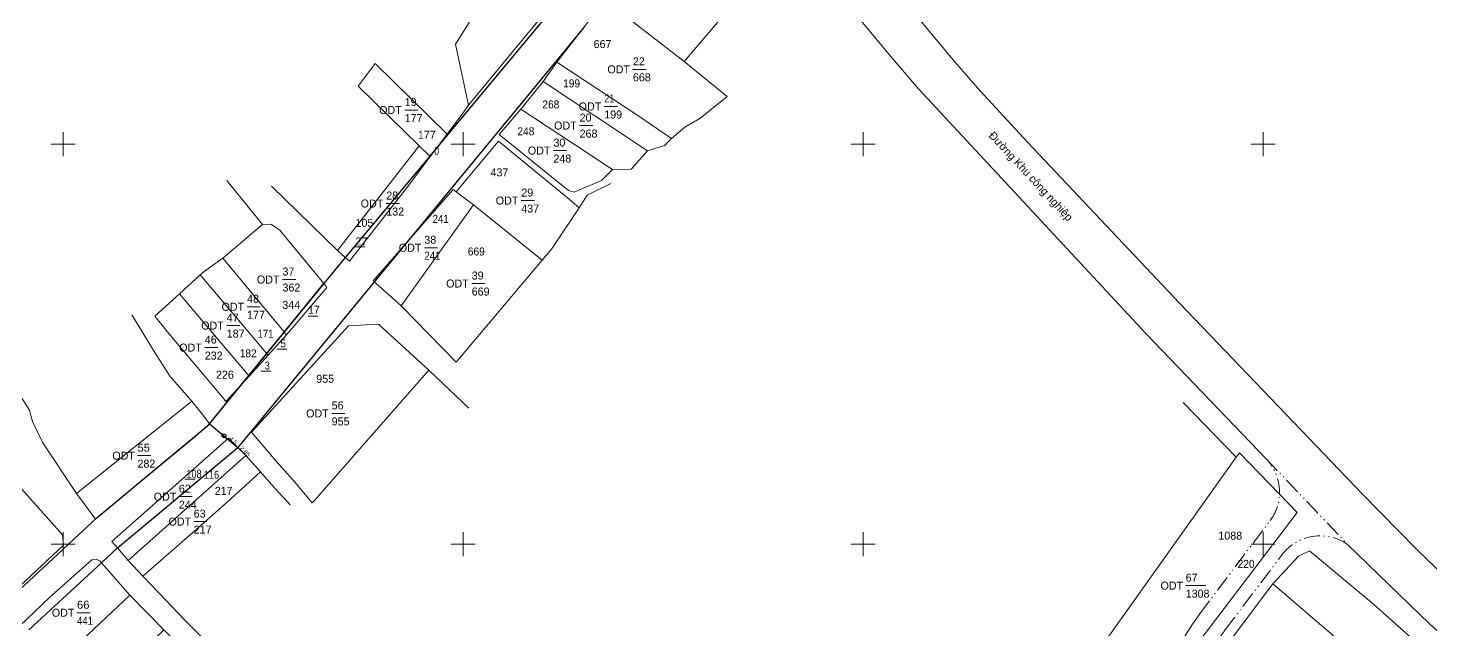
# Model space of a CAD drawing. Header units: metres. Extents: x 537201 to 538013, y 1837218 to 1838263.
# Drawn here: x 537391.3 to 537741.9, y 1837878.6 to 1838029 of the extents above; entities that cross this region are included whole.
import ezdxf
from ezdxf.enums import TextEntityAlignment as Align

# ---------------------------------------------------------------- set-up
doc = ezdxf.new("R2010")
doc.units = ezdxf.units.M
doc.header["$LTSCALE"] = 0.8
doc.linetypes.add('DASH_DOUBLE_DOT', pattern=[9.2, 5, -1.2, 0.3, -1.2, 0.3, -1.2])
for name, color, linetype, lineweight in [('15', 7, 'Continuous', 13), ('22', 7, 'Continuous', 13), ('51', 7, 'Continuous', 13), ('60', 7, 'Continuous', 13), ('61', 7, 'DASH_DOUBLE_DOT', 13)]:
    doc.layers.add(name, color=color, linetype=linetype, lineweight=lineweight)
doc.layers.add('53', color=7, linetype='Continuous')

msp = doc.modelspace()

# ---------------------------------------------------------------- linework, layer by layer
at = {"layer": '15'}
for p, q in [((537472.89, 1837974.34), (537475.45, 1837974.34)), ((537461.25, 1837957.06), (537463.81, 1837957.06)), ((537453.49, 1837948.74), (537456.05, 1837948.74)), ((537449.41, 1837943.3), (537451.97, 1837943.3)), ((537430.47, 1837916.29), (537433.03, 1837916.29))]:
    msp.add_line(p, q, dxfattribs=at)
at = {"layer": '22'}
for p, q in [((537498.08, 1838025.02), (537523.1, 1838064.63)), ((537532.72, 1838047.77), (537501.33, 1838009.77)), ((537501.33, 1838009.77), (537498.08, 1838025.02)), ((537514.41, 1838008.81), (537519.98, 1838015.65)), ((537514.41, 1838008.81), (537537.36, 1837993.7)), ((537489.03, 1837999.61), (537468.59, 1837973.44)), ((537440.97, 1837990.98), (537449.88, 1837979.97)), ((537468.59, 1837973.44), (537452.13, 1837989.56)), ((537498.28, 1837988.13), (537502.57, 1837984.83)), ((537439.93, 1837971.5), (537449.88, 1837979.97)), ((537434.29, 1837967.35), (537429.11, 1837962.63)), ((537670.63, 1837952.66), (537700.72, 1837921.38)), ((537491.42, 1837943.56), (537501.47, 1837934.07)), ((537432.21, 1837935.77), (537403.39, 1837912.68)), ((537432.21, 1837935.77), (537435.5, 1837931.61)), ((537445.69, 1837922.2), (537442.27, 1837925.64)), ((537416.31, 1837895.98), (537445.69, 1837922.2)), ((537449.35, 1837918.08), (537445.69, 1837922.2)), ((537416.31, 1837895.98), (537419.92, 1837892.03)), ((537682.85, 1837864.13), (537702.36, 1837890.11)), ((537425.2, 1837878.63), (537433.08, 1837870.83))]:
    msp.add_line(p, q, dxfattribs=at)
at = {"layer": '22', "lineweight": 25}
for p, q in [((537530.12, 1838029.14), (537443.68, 1837924.22)), ((537470.56, 1837971.67), (537465.16, 1837965.2)), ((537436.65, 1837930.15), (537443.68, 1837924.22)), ((537413.59, 1837899.13), (537443.68, 1837924.22)), ((537386.58, 1837886.31), (537408.57, 1837906.66))]:
    msp.add_line(p, q, dxfattribs=at)
at = {"layer": '22', "linetype": 'DASH_DOUBLE_DOT'}
msp.add_line((537700.72, 1837921.38), (537721.08, 1837899.96), dxfattribs=at)
at = {"layer": '22'}
for points in [[(537766.57, 1837872.83), (537750.14, 1837887.35), (537738.41, 1837898.68), (537724.69, 1837912.65), (537679.06, 1837960.29), (537641.03, 1838000.48), (537629.15, 1838013.47), (537622.85, 1838020.69), (537598.93, 1838049.5), (537559.16, 1838101.78)], [(537572.05, 1838066.15), (537590.45, 1838042.09), (537597.02, 1838033.85), (537606.82, 1838022.06), (537613.8, 1838013.82), (537670.63, 1837952.66)], [(537535.46, 1838036.04), (537535.7, 1838035.85), (537555.26, 1838020.7), (537578.26, 1838047.65)], [(537523.46, 1838020.55), (537530.12, 1838029.14), (537535.46, 1838036.04)], [(537523.46, 1838020.55), (537519.98, 1838015.65), (537546.13, 1837998.35)], [(537552.09, 1838001.41), (537543.89, 1838007.01), (537523.46, 1838020.55)], [(537555.26, 1838020.7), (537566.01, 1838011.94), (537559.16, 1838006.47), (537555.44, 1838004.28), (537552.09, 1838001.41)], [(537489.03, 1837999.61), (537473.78, 1838014.55), (537478.03, 1838020.19), (537496.04, 1838002.55)], [(537496.04, 1838002.55), (537499.96, 1838007.76), (537501.33, 1838009.77)], [(537514.41, 1838008.81), (537508.99, 1838002.42), (537526.36, 1837988.43), (537527.78, 1837988.03), (537534.61, 1837990.98), (537537.36, 1837993.7)], [(537491.79, 1837996.91), (537491.67, 1837997.03), (537489.03, 1837999.61)], [(537496.04, 1838002.55), (537493.92, 1837999.74), (537491.79, 1837996.91)], [(537529.02, 1837984.14), (537526.52, 1837986.28), (537508.81, 1838000.8), (537498.28, 1837988.13)], [(537546.13, 1837998.35), (537550.3, 1837999.7), (537552.09, 1838001.41)], [(537491.79, 1837996.91), (537486.43, 1837989.79), (537471.57, 1837970.76), (537470.56, 1837971.67), (537468.59, 1837973.44)], [(537546.13, 1837998.35), (537542.03, 1837993.81), (537537.36, 1837993.7)], [(537498.28, 1837988.13), (537497.5, 1837988.65), (537477.48, 1837965.89), (537484.48, 1837959.62)], [(537529.02, 1837984.14), (537530.98, 1837987.29), (537536.96, 1837990.17)], [(537484.48, 1837959.62), (537502.57, 1837984.83), (537519.78, 1837971.04)], [(537529.02, 1837984.14), (537522.06, 1837973.8), (537519.78, 1837971.04)], [(537403.39, 1837912.68), (537394.93, 1837925.37), (537392.33, 1837930.7), (537391.61, 1837933.51), (537385.04, 1837943.84), (537374.96, 1837956.22), (537358.97, 1837978.45)], [(537465.16, 1837965.2), (537454.13, 1837978.63), (537451.96, 1837980.01), (537449.88, 1837979.97)], [(537429.11, 1837962.63), (537446.07, 1837942.55), (537446.54, 1837941.99), (537451.26, 1837947.25), (537455.83, 1837952.35), (537455.15, 1837953.17), (537439.93, 1837971.5)], [(537439.93, 1837971.5), (537435.25, 1837968.23), (537434.29, 1837967.35)], [(537519.78, 1837971.04), (537498.28, 1837945.53), (537484.48, 1837959.62)], [(537434.29, 1837967.35), (537450.74, 1837947.87), (537451.26, 1837947.25)], [(537455.83, 1837952.35), (537465.98, 1837964.2), (537465.16, 1837965.2)], [(537440.24, 1837936.25), (537427.68, 1837951.23), (537425.68, 1837953.63), (537422.93, 1837957), (537429.11, 1837962.63)], [(537432.21, 1837935.77), (537426.74, 1837941.93), (537422.92, 1837947.98), (537417.19, 1837957.34)], [(537446.54, 1837941.99), (537440.69, 1837935.72), (537440.24, 1837936.25)], [(537653.8, 1837866.41), (537693.24, 1837921.77), (537679.96, 1837935.41)], [(537435.5, 1837931.61), (537436.65, 1837930.15), (537431.85, 1837925.93), (537408.57, 1837906.66)], [(537383.84, 1837884.64), (537400.08, 1837899.78), (537399.86, 1837902.4), (537378.7, 1837926.05)], [(537442.27, 1837925.64), (537441.34, 1837926.57), (537412.2, 1837900.73), (537413.63, 1837899.08), (537416.31, 1837895.98)], [(537693.24, 1837921.77), (537694.02, 1837922.89), (537704.06, 1837912.51)], [(537419.92, 1837892.03), (537431.77, 1837902.33), (537440.99, 1837910.54), (537449.35, 1837918.08)], [(537449.35, 1837918.08), (537452.12, 1837914.96), (537456.77, 1837909.87)], [(537408.57, 1837906.66), (537408.15, 1837906.31), (537403.39, 1837912.68)], [(537704.06, 1837912.51), (537708.51, 1837907.91), (537670.42, 1837857.89)], [(537748.57, 1837866.27), (537727.52, 1837885.05), (537711.54, 1837898.33), (537708.77, 1837897.06), (537702.36, 1837890.11)], [(537759.6, 1837863.98), (537741.56, 1837880.09), (537721.08, 1837899.96)], [(537392.13, 1837864.16), (537383.91, 1837874.63), (537389.05, 1837879.44), (537396.71, 1837886.76), (537407.21, 1837896.09), (537408.29, 1837896.29), (537409.28, 1837895.77), (537409.63, 1837895.37), (537416.72, 1837887.29)], [(537474.14, 1837856.81), (537464.99, 1837845.83), (537458.17, 1837851.68), (537453.64, 1837857.87), (537430.39, 1837881.11), (537425.67, 1837886.06), (537419.92, 1837892.03)], [(537416.72, 1837887.29), (537398.91, 1837870.42), (537392.94, 1837864.91), (537392.13, 1837864.16)], [(537416.72, 1837887.29), (537425.2, 1837878.63), (537401.23, 1837854.69), (537400.5, 1837853.96)], [(537702.36, 1837890.11), (537741.81, 1837856.4), (537735.48, 1837845.85), (537707.07, 1837855.96)]]:
    msp.add_lwpolyline(points, dxfattribs=at)
at = {"layer": '22', "lineweight": 25}
for points in [[(537554.99, 1838073.09), (537493.92, 1837999.74), (537491.67, 1837997.03), (537470.56, 1837971.67)], [(537436.65, 1837930.15), (537465.16, 1837965.2), (537436.16, 1837929.67)], [(537408.57, 1837906.66), (537436.16, 1837929.67), (537436.89, 1837930.38)], [(537391.49, 1837878.59), (537409.63, 1837895.37), (537413.63, 1837899.08)]]:
    msp.add_lwpolyline(points, dxfattribs=at)
at = {"layer": '22'}
msp.add_lwpolyline([(537491.42, 1837943.56), (537478.87, 1837955.05), (537471.38, 1837954.59), (537447.12, 1837928.05), (537453.27, 1837920.76), (537457.53, 1837916.05), (537462.26, 1837910.4), (537462.76, 1837910.9)], close=True, dxfattribs=at)
at = {"layer": '22', "lineweight": 25}
msp.add_circle((537440.24, 1837927.12), 0.465, dxfattribs=at)
at = {"layer": '51'}
for p, q in [((537542.44, 1838018.72), (537545.74, 1838018.72)), ((537485.4, 1838008.55), (537488.7, 1838008.55)), ((537535.28, 1838009.45), (537538.58, 1838009.45)), ((537529.12, 1838004.67), (537532.42, 1838004.67)), ((537522.57, 1837998.42), (537525.87, 1837998.42)), ((537480.79, 1837985.18), (537484.09, 1837985.18)), ((537514.54, 1837985.92), (537517.84, 1837985.92)), ((537490.31, 1837974.13), (537493.61, 1837974.13)), ((537454.85, 1837966.18), (537458.15, 1837966.18)), ((537502.15, 1837965.18), (537505.45, 1837965.18)), ((537446.01, 1837959.37), (537449.31, 1837959.37)), ((537440.91, 1837954.67), (537444.21, 1837954.67)), ((537435.43, 1837949.17), (537438.73, 1837949.17)), ((537467.15, 1837932.72), (537470.45, 1837932.72)), ((537418.61, 1837922.16), (537421.91, 1837922.16)), ((537428.95, 1837911.91), (537432.25, 1837911.91)), ((537432.66, 1837905.67), (537435.96, 1837905.67)), ((537680.61, 1837889.66), (537685.61, 1837889.66)), ((537403.48, 1837882.89), (537406.78, 1837882.89))]:
    msp.add_line(p, q, dxfattribs=at)
at = {"layer": '60'}
for p, q in [((537400, 1837997), (537400, 1838003)), ((537500, 1837997), (537500, 1838003)), ((537600, 1837997), (537600, 1838003)), ((537700, 1837997), (537700, 1838003)), ((537397, 1838000), (537403, 1838000)), ((537497, 1838000), (537503, 1838000)), ((537597, 1838000), (537603, 1838000)), ((537697, 1838000), (537703, 1838000)), ((537400, 1837897), (537400, 1837903)), ((537500, 1837897), (537500, 1837903)), ((537600, 1837897), (537600, 1837903)), ((537700, 1837897), (537700, 1837903)), ((537397, 1837900), (537403, 1837900)), ((537497, 1837900), (537503, 1837900)), ((537597, 1837900), (537603, 1837900)), ((537697, 1837900), (537703, 1837900))]:
    msp.add_line(p, q, dxfattribs=at)
at = {"layer": '61'}
for points in [[(537670.42, 1837857.89), (537672.55, 1837862.4), (537675.36, 1837868.05), (537676.83, 1837870.85), (537678.34, 1837873.62), (537679.37, 1837875.4), (537680.37, 1837877.04), (537682.34, 1837880.06), (537684.14, 1837882.65), (537701.72, 1837905.92)], [(537682.03, 1837864.59), (537683.32, 1837867.04), (537684.8, 1837869.76), (537685.81, 1837871.51), (537686.79, 1837873.12), (537688.72, 1837876.08), (537690.49, 1837878.62), (537704.69, 1837897.41)]]:
    msp.add_lwpolyline(points, dxfattribs=at)
for centre, start, end in [((537692.07, 1837913.06), 357.3731, 43.8946), ((537692.07, 1837913.06), 323.5103, 357.3915), ((537714.22, 1837890.12), 55.1235, 142.5632)]:
    msp.add_arc(centre, 12, start, end, dxfattribs=at)

# ---------------------------------------------------------------- texts
at = {"layer": '22'}
msp.add_text('Đường Khu công nghiệp', height=2, rotation=312.898, dxfattribs=at).set_placement((537641.19, 1837991.31), align=Align.CENTER)
for s, width, p in [('5', 0.95, (537454.31, 1837949.21)), ('3', 0.85, (537450.42, 1837943.68)), ('108', 0.85, (537430.84, 1837916.62))]:
    msp.add_text(s, height=2, dxfattribs=dict(at, width=width)).set_placement(p)
at = {"layer": '22', "width": 1.15}
for s, rotation, p in [('4.5', 319.851, (537442.24, 1837925.56)), ('2.85', 314.833, (537445.18, 1837922.86))]:
    msp.add_text(s, height=1, rotation=rotation, dxfattribs=at).set_placement(p, align=Align.CENTER)
at = {"layer": '51'}
for s, p in [('22', (537542.44, 1838019.72)), ('668', (537542.44, 1838015.72)), ('19', (537485.4, 1838009.55)), ('177', (537485.4, 1838005.55)), ('20', (537529.12, 1838005.67)), ('199', (537535.28, 1838006.45)), ('268', (537529.12, 1838001.67)), ('30', (537522.57, 1837999.42)), ('248', (537522.57, 1837995.42)), ('29', (537514.54, 1837986.92)), ('28', (537480.79, 1837986.18)), ('132', (537480.79, 1837982.18)), ('437', (537514.54, 1837982.92)), ('38', (537490.31, 1837975.13)), ('37', (537454.85, 1837967.18)), ('39', (537502.15, 1837966.18)), ('362', (537454.85, 1837963.18)), ('669', (537502.15, 1837962.18)), ('48', (537446.01, 1837960.37)), ('47', (537440.91, 1837955.67)), ('177', (537446.01, 1837956.37)), ('187', (537440.91, 1837951.67)), ('46', (537435.43, 1837950.17)), ('232', (537435.43, 1837946.17)), ('56', (537467.15, 1837933.72)), ('955', (537467.15, 1837929.72)), ('282', (537418.61, 1837919.16)), ('62', (537428.95, 1837912.91)), ('244', (537428.95, 1837908.91)), ('63', (537432.66, 1837906.67)), ('217', (537432.66, 1837902.67)), ('67', (537680.61, 1837890.66)), ('1308', (537680.61, 1837886.66))]:
    msp.add_text(s, height=2, dxfattribs=at).set_placement(p)
for p in [(537541.7, 1838017.72), (537534.54, 1838008.45), (537484.66, 1838007.55), (537528.38, 1838003.67), (537521.83, 1837997.42), (537480.05, 1837984.18), (537513.8, 1837984.92), (537489.57, 1837973.13), (537454.11, 1837965.18), (537501.41, 1837964.18), (537445.27, 1837958.37), (537440.17, 1837953.67), (537434.69, 1837948.17), (537466.41, 1837931.72), (537417.97, 1837921.16), (537428.31, 1837910.91), (537432.02, 1837904.67), (537679.97, 1837888.66), (537402.84, 1837881.89)]:
    msp.add_text('ODT', height=2, dxfattribs=at).set_placement(p, align=Align.RIGHT)
for s, width, p in [('21', 0.85, (537535.28, 1838010.45)), ('241', 0.9, (537490.31, 1837971.13)), ('55', 1.05, (537418.61, 1837923.16)), ('66', 1.05, (537403.48, 1837883.89)), ('441', 0.9, (537403.48, 1837879.89))]:
    msp.add_text(s, height=2, dxfattribs=dict(at, width=width)).set_placement(p)
at = {"layer": '53'}
for s, p in [('667', (537532.62, 1838024.04)), ('177', (537488.69, 1838001.36)), ('437', (537506.84, 1837991.97)), ('105', (537473.11, 1837979.35)), ('27', (537473.11, 1837974.72)), ('344', (537454.81, 1837958.85)), ('17', (537461.21, 1837957.64)), ('226', (537438.23, 1837941.39)), ('955', (537463.29, 1837940.37)), ('217', (537437.92, 1837912.36)), ('1088', (537688.78, 1837901.16))]:
    msp.add_text(s, height=2, dxfattribs=at).set_placement(p)
for s, width, p in [('199', 0.95, (537525, 1838014.22)), ('268', 0.95, (537519.81, 1838008.96)), ('248', 0.95, (537513.58, 1838002.23)), ('0', 0.8, (537492.8, 1837997.32)), ('241', 0.9, (537492.37, 1837980.34)), ('669', 0.95, (537501.17, 1837972.2)), ('171', 0.9, (537448.61, 1837951.63)), ('182', 0.95, (537444.17, 1837946.74)), ('116', 0.85, (537435.22, 1837916.38)), ('220', 0.95, (537693.59, 1837894.11))]:
    msp.add_text(s, height=2, dxfattribs=dict(at, width=width)).set_placement(p)

doc.saveas('drawing.dxf')
